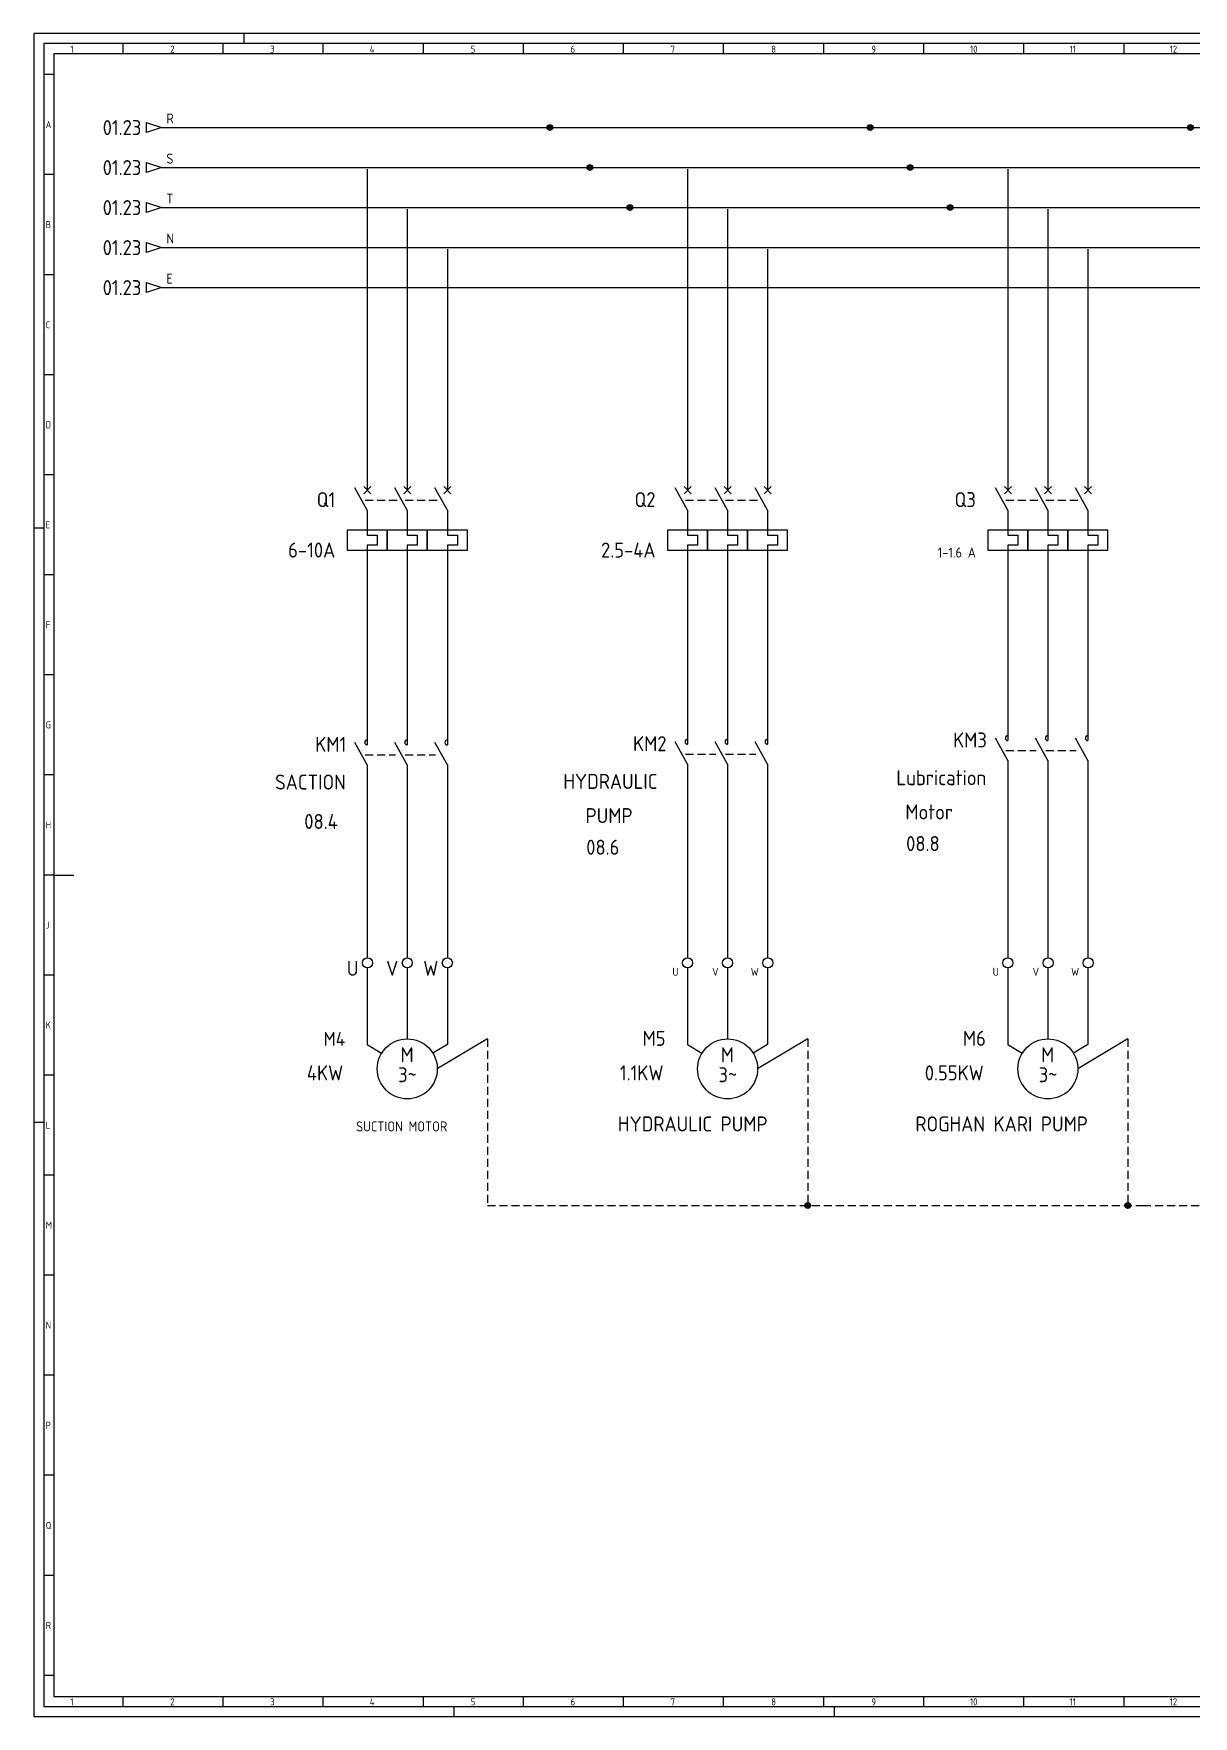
# Model space of a CAD drawing. Header units: millimetres. Extents: x 25 to 1214, y 218 to 1059.
# Drawn here: x 25 to 604, y 218 to 1059 of the extents above; entities that cross this region are included whole.
import ezdxf
from ezdxf.enums import TextEntityAlignment as Align

# ---------------------------------------------------------------- set-up
doc = ezdxf.new("R2010")
doc.units = ezdxf.units.MM
doc.header["$LTSCALE"] = 8
doc.linetypes.add('DASHED', pattern=[0.75, 0.5, -0.25])
for name, color, linetype in [('035', 5, 'Continuous'), ('07', 7, 'Continuous'), ('DESC', 1, 'Continuous'), ('DESCCHILD', 20, 'Continuous'), ('LINK', 9, 'DASHED'), ('MISC', 2, 'Continuous'), ('RED_1.5mm^2', 1, 'Continuous'), ('RED_2.5mm^2', 1, 'Continuous'), ('SYMS', 7, 'Continuous'), ('TAGS', 51, 'Continuous'), ('TERMS', 4, 'Continuous'), ('WIREREF_DEST', 61, 'Continuous'), ('XREF', 7, 'Continuous'), ('XREFCHILD', 134, 'Continuous')]:
    doc.layers.add(name, color=color, linetype=linetype)
doc.styles.add('ISO Proportional', font='isocp.shx')
doc.styles.add('WD_IEC', font='isocp2.shx', dxfattribs={"width": 0.9, "height": 4})

# ---------------------------------------------------------------- blocks, each defined once
blk = doc.blocks.new('IEC_border_a0')
at = {"layer": '035', "color": 0}
for p, q in [((0, 841), (0, 0)), ((1189, 841), (0, 841)), ((44.5, 836), (44.5, 831)), ((94.5, 836), (94.5, 831)), ((105, 841), (105, 836)), ((144.5, 836), (144.5, 831)), ((194.5, 836), (194.5, 831)), ((244.5, 836), (244.5, 831)), ((294.5, 836), (294.5, 831)), ((344.5, 836), (344.5, 831)), ((394.5, 836), (394.5, 831)), ((444.5, 836), (444.5, 831)), ((494.5, 836), (494.5, 831)), ((544.5, 836), (544.5, 831)), ((9.98, 820.54), (5, 820.54)), ((9.98, 770.54), (5, 770.54)), ((9.98, 720.54), (5, 720.54)), ((9.98, 670.54), (5, 670.54)), ((9.98, 620.54), (5, 620.54)), ((0, 594), (5, 594)), ((10, 570.5), (5.02, 570.5)), ((10, 520.5), (5, 520.5)), ((10, 470.5), (5.02, 470.5)), ((10, 420.5), (5.02, 420.5)), ((10, 370.5), (5.02, 370.5)), ((10, 320.5), (5.02, 320.5)), ((0, 297), (5, 297)), ((10.02, 270.46), (5.03, 270.46)), ((10.02, 220.46), (5.03, 220.46)), ((10.02, 170.46), (5.03, 170.46)), ((10.02, 120.46), (5.03, 120.46)), ((10.02, 70.46), (5.03, 70.46)), ((10.03, 20.42), (5.05, 20.42)), ((44.5, 10), (44.5, 5)), ((94.5, 10), (94.5, 5)), ((144.5, 10), (144.5, 5)), ((194.5, 10), (194.5, 5)), ((244.5, 10), (244.5, 5)), ((294.5, 10), (294.5, 5)), ((344.5, 10), (344.5, 5)), ((394.5, 10), (394.5, 5)), ((444.5, 10), (444.5, 5)), ((494.5, 10), (494.5, 5)), ((544.5, 10), (544.5, 5)), ((0, 0), (1189, 0)), ((210, 0), (210, 5)), ((400, 0), (400, 5))]:
    blk.add_line(p, q, dxfattribs=at)
blk.add_lwpolyline([(10, 10), (1179, 10), (1179, 831), (10, 831)], close=True, dxfattribs=at)
at = {"layer": '07', "color": 0}
blk.add_line((10, 420.5), (20, 420.5), dxfattribs=at)
blk.add_lwpolyline([(5, 5), (1184, 5), (1184, 836), (5, 836)], close=True, dxfattribs=at)
at = {"layer": '035', "color": 0, "style": 'ISO Proportional'}
for s, p in [('1', (18.31, 831.5)), ('2', (68.23, 831.5)), ('3', (118.18, 831.5)), ('4', (167.88, 831.5)), ('5', (218.34, 831.5)), ('6', (268.19, 831.5)), ('7', (318.17, 831.5)), ('8', (368.42, 831.5)), ('9', (418.46, 831.5)), ('10', (467.72, 831.5)), ('11', (517.49, 831.5)), ('12', (567.49, 831.5)), ('A', (6, 793.79)), ('B', (6, 743.79)), ('C', (6, 693.79)), ('D', (6, 643.79)), ('E', (6.02, 593.75)), ('F', (6.02, 543.75)), ('G', (6.02, 493.75)), ('H', (6.02, 443.75)), ('J', (6.02, 393.75)), ('K', (6.02, 343.75)), ('L', (6.03, 293.72)), ('M', (6.03, 243.72)), ('N', (6.03, 193.72)), ('P', (6.03, 143.72)), ('Q', (6.03, 93.72)), ('R', (6.05, 43.68)), ('1', (18.31, 5.5)), ('2', (68.23, 5.5)), ('3', (118.18, 5.5)), ('4', (167.88, 5.5)), ('5', (218.34, 5.5)), ('6', (268.19, 5.5)), ('7', (318.17, 5.5)), ('8', (368.42, 5.5)), ('9', (418.46, 5.5)), ('10', (467.72, 5.5)), ('11', (517.49, 5.5)), ('12', (567.49, 5.5))]:
    blk.add_text(s, height=3.5, dxfattribs=at).set_placement(p)
blk = doc.blocks.new('WDDOT')
for radius in [0.72, 0.449, 0.223]:
    blk.add_circle((0, 0), radius)
blk = doc.blocks.new('VCB11TH')
for p, q in [((0, 7.5), (0, 2.5)), ((0, -2.5), (-3.12, 3.12)), ((-0.88, 3.38), (0.88, 1.62)), ((-0.88, 1.62), (0.88, 3.38)), ((0, -2.5), (0, -8.75)), ((0, -8.75), (2.5, -8.75)), ((0, -11.25), (0, -12.5)), ((2.5, -11.25), (0, -11.25)), ((0, -12.5), (0, -17.5)), ((2.5, -8.75), (2.5, -11.25))]:
    blk.add_line(p, q)
blk.add_lwpolyline([(-5, -7.5), (-5, -12.5), (5, -12.5), (5, -7.5)], close=True)
at = {"style": 'WD_IEC'}
for tag, p in [('INST', (-8, 5.25)), ('LOC', (-8, 1.75)), ('TAG1', (-8, -1.75)), ('RATING1', (-8, -6.35)), ('DESC1', (-8, -14.35)), ('DESC2', (-8, -17.85)), ('DESC3', (-8, -21.35))]:
    blk.add_attdef(tag, text='', height=2.5, dxfattribs=at).set_placement(p, align=Align.RIGHT)
blk.add_attdef('TERM01', text='', height=2, rotation=90, dxfattribs=at).set_placement((-1, 7.5), align=Align.RIGHT)
at = {"style": 'WD_IEC', "flags": 1}
for tag, p, height in [('X2TERM01', (0, 7.5), 0.32), ('MFG', (2.75, 6.5), 1.5), ('CAT', (2.75, 4), 1.5), ('X4LINK', (-2, 0), 0.32), ('X1LINK', (-0.5, 0), 0.32), ('COMMON', (-3.75, -8.75), 1), ('ASSYCODE', (1, -14), 1), ('FAMILY', (1, -15.5), 1), ('CATDESC', (1, -17), 1), ('X8TERM02', (0, -17.5), 0.32)]:
    blk.add_attdef(tag, p, '', height=height, dxfattribs=at)
at = {"lineweight": 15, "style": 'WD_IEC'}
blk.add_attdef('XREF', text='', height=2.5, dxfattribs=at).set_placement((-8, -10.35), align=Align.RIGHT)
at = {"style": 'WD_IEC'}
blk.add_attdef('TERM02', (-1, -17.5), '', height=2, rotation=90, dxfattribs=at)
blk = doc.blocks.new('VCB21TH')
for p, q in [((0, 7.5), (0, 2.5)), ((0, -2.5), (-3.12, 3.12)), ((-0.88, 3.38), (0.88, 1.62)), ((-0.88, 1.62), (0.88, 3.38)), ((0, -2.5), (0, -8.75)), ((0, -8.75), (2.5, -8.75)), ((0, -11.25), (0, -12.5)), ((2.5, -11.25), (0, -11.25)), ((0, -12.5), (0, -17.5)), ((2.5, -8.75), (2.5, -11.25))]:
    blk.add_line(p, q)
blk.add_lwpolyline([(-5, -7.5), (-5, -12.5), (5, -12.5), (5, -7.5)], close=True)
at = {"style": 'WD_IEC'}
for tag, p in [('INST', (-8, 5.25)), ('LOC', (-8, 1.75)), ('TAG2', (-8, -1.75)), ('DESC1', (-8, -14.35)), ('DESC2', (-8, -17.85)), ('DESC3', (-8, -21.35))]:
    blk.add_attdef(tag, text='', height=2.5, dxfattribs=at).set_placement(p, align=Align.RIGHT)
blk.add_attdef('TERM01', text='', height=2, rotation=90, dxfattribs=at).set_placement((-1, 7.5), align=Align.RIGHT)
at = {"style": 'WD_IEC', "flags": 1}
for tag, p, height in [('X2TERM01', (0, 7.5), 0.32), ('X4LINK', (-2, 0), 0.32), ('X1LINK', (-0.5, 0), 0.32), ('CONTACT', (-5, -7.5), 1), ('FAMILY', (1, -15.5), 1), ('X8TERM02', (0, -17.5), 0.32)]:
    blk.add_attdef(tag, p, '', height=height, dxfattribs=at)
blk.add_attdef('RATING1', text='', height=2.5, dxfattribs=at).set_placement((-8, -6.35), align=Align.RIGHT)
at = {"lineweight": 15, "style": 'WD_IEC'}
blk.add_attdef('XREF', text='', height=2.5, dxfattribs=at).set_placement((-8, -10.35), align=Align.RIGHT)
at = {"style": 'WD_IEC'}
blk.add_attdef('TERM02', (-1, -17.5), '', height=2, rotation=90, dxfattribs=at)
blk = doc.blocks.new('VMO14')
blk.add_line((20, 7.5), (7.5, 0))
blk.add_circle((0, 0), 7.5)
at = {"style": 'WD_IEC'}
for tag, p in [('INST', (-15.5, 12.75)), ('LOC', (-15.5, 9.25)), ('TAG1', (-15.5, 5.75)), ('DESC2', (-15.5, -2)), ('DESC1', (-15.5, 1.5)), ('DESC3', (-15.5, -5.5)), ('RATING1', (-15.5, -9)), ('RATING2', (-15.5, -12.5)), ('RATING3', (-15.5, -16))]:
    blk.add_attdef(tag, text='', height=2.5, dxfattribs=at).set_placement(p, align=Align.RIGHT)
blk.add_attdef('TERM02', (-0.81, 7.4), '', height=2, rotation=90, dxfattribs=at)
for tag, p in [('TERM04', (19, 10)), ('TERM01', (-7.47, 4.61)), ('TERM03', (9.66, 4.61))]:
    blk.add_attdef(tag, text='', height=2, rotation=90, dxfattribs=at).set_placement(p, align=Align.RIGHT)
at = {"style": 'WD_IEC', "flags": 1}
for tag, p, height in [('MFG', (22.75, 9), 1.5), ('X0TERM01', (-6.4, 3.9), 0.32), ('X2TERM02', (0, 7.5), 0.32), ('X0TERM03', (6.4, 3.9), 0.32), ('X2TERM04', (20, 7.5), 0.32), ('CAT', (22.75, 6.5), 1.5), ('X4LINK', (-7.5, 0), 0.32), ('X1LINK', (7.5, 0), 0.32), ('ASSYCODE', (1, -9), 1), ('FAMILY', (1, -10.5), 1), ('CATDESC', (1, -12), 1)]:
    blk.add_attdef(tag, p, '', height=height, dxfattribs=at)
at = {"style": 'WD_IEC'}
for tag, p in [('M', (-0.06, 1.67)), ('3~', (0.05, -3.33))]:
    blk.add_attdef(tag, text='', height=2.5, dxfattribs=at).set_placement(p, align=Align.CENTER)
at = {"lineweight": 15, "style": 'WD_IEC'}
blk.add_attdef('XREF', text='', height=2.5, dxfattribs=at).set_placement((-15.5, -19.5), align=Align.RIGHT)
blk = doc.blocks.new('VT0002')
blk.add_circle((0, 0), 1.25)
at = {"style": 'WD_IEC'}
for tag, p in [('INST', (-2.25, 6.5)), ('LOC', (-2.25, 3.5)), ('DESC1', (-2.25, -6.25)), ('DESC2', (-2.25, -9.25)), ('DESC3', (-2.25, -12.25))]:
    blk.add_attdef(tag, text='', height=2.5, dxfattribs=at).set_placement(p, align=Align.RIGHT)
at = {"style": 'WD_IEC', "flags": 1}
for tag, p, height in [('ASSYCODE', (2.75, 10.75), 1), ('CATDESC', (2.75, 9.25), 1), ('MFG', (2.75, 7.25), 1.5), ('CAT', (2.75, 4.75), 1.5), ('X4PIN01', (-1.25, 1), 0.25), ('X4TERM01', (-1.25, 0), 0.25), ('X4TERMDESC01', (-1.25, 0.5), 0.4), ('STRIPSEQ', (0, 0), 0.025), ('X2PIN01', (0, 2.25), 0.25), ('X2TERM01', (0, 1.25), 0.25), ('X8PIN01', (0, -0.25), 0.25), ('X2TERMDESC01', (0, 1.75), 0.4), ('X1PIN01', (1.25, 1), 0.25), ('X1TERM01', (1.25, 0), 0.25), ('X1TERMDESC01', (1.25, 0.5), 0.4), ('LINKTERM', (0, -0.04), 0.025), ('X8TERM01', (0, -1.25), 0.25), ('X8TERMDESC01', (0, -0.75), 0.4)]:
    blk.add_attdef(tag, p, '', height=height, dxfattribs=at)
at = {"style": 'WD_IEC', "flags": 8}
for tag, height, p in [('TAGSTRIP', 2.5, (-2.25, 0.5)), ('TERM01', 2, (-2.25, -3.25))]:
    blk.add_attdef(tag, text='', height=height, dxfattribs=at).set_placement(p, align=Align.RIGHT)
blk = doc.blocks.new('HA1D3')
blk.add_lwpolyline([(0, 0), (-3.75, -1.25), (-3.75, 1.25)], close=True)
at = {"style": 'WD_IEC'}
blk.add_attdef('XREF', text='', height=2.5, dxfattribs=at).set_placement((-5, 0), align=Align.MIDDLE_RIGHT)
at = {"style": 'WD_IEC', "flags": 1}
blk.add_attdef('SIGCODE', text='', height=1, dxfattribs=at).set_placement((-2.5, 1.8), align=Align.RIGHT)
at = {"style": 'WD_IEC'}
for tag, p, height, flags in [('X1TERM01', (0, 0), 0.32, 1), ('WIRENO', (1.25, 1), 2.5, 8)]:
    blk.add_attdef(tag, p, '', height=height, dxfattribs=dict(at, flags=flags))
blk.add_attdef('DESC1', text='', height=2.5, dxfattribs=at).set_placement((1.25, -1), align=Align.TOP_LEFT)
blk = doc.blocks.new('VMS21P')
for p, q in [((0, 7.5), (0, 2.5)), ((0, -2.5), (-3.12, 3.12)), ((0, -2.5), (0, -7.5))]:
    blk.add_line(p, q)
blk.add_arc((0, 3.12), 0.625, 90, 270)
at = {"style": 'WD_IEC'}
for tag, p in [('INST', (-5.25, 6.75)), ('LOC', (-5.25, 3.75)), ('TAG2', (-5.25, 0.75)), ('XREF', (-5.25, -3.75)), ('DESC2', (-5.25, -9.75)), ('DESC1', (-5.25, -6.75)), ('DESC3', (-5.25, -12.75))]:
    blk.add_attdef(tag, text='', height=2.5, dxfattribs=at).set_placement(p, align=Align.RIGHT)
blk.add_attdef('TERM01', text='', height=2, rotation=90, dxfattribs=at).set_placement((-1, 7.5), align=Align.RIGHT)
at = {"style": 'WD_IEC', "flags": 1}
for tag, p, height in [('X2TERM01', (0, 7.5), 0.32), ('X4LINK', (-2.91, 0), 0.32), ('X1LINK', (-0.5, 0), 0.32), ('CONTACT', (4, -3.5), 1), ('FAMILY', (4, -5), 1), ('X8TERM02', (0, -7.5), 0.32)]:
    blk.add_attdef(tag, p, '', height=height, dxfattribs=at)
at = {"style": 'WD_IEC'}
blk.add_attdef('TERM02', (-1, -7.5), '', height=2, rotation=90, dxfattribs=at)

msp = doc.modelspace()

# ---------------------------------------------------------------- linework, layer by layer
at = {"layer": 'LINK', "color": 0}
for points in [[(190.65, 825.85), (207.65, 825.85)], [(210.65, 825.85), (227.65, 825.85)], [(350.65, 825.85), (367.65, 825.85)], [(370.65, 825.85), (387.65, 825.85)], [(510.65, 825.85), (527.65, 825.85)], [(530.65, 825.85), (547.65, 825.85)], [(190.65, 698.55), (205.82, 698.55)], [(210.65, 698.55), (225.82, 698.55)], [(350.65, 698.88), (365.82, 698.88)], [(370.65, 698.88), (385.82, 698.88)], [(510.65, 700.72), (525.82, 700.72)], [(530.65, 700.72), (545.82, 700.72)]]:
    msp.add_lwpolyline(points, dxfattribs=at)
at = {"layer": 'RED_1.5mm^2', "color": 0}
msp.add_line((88.8, 932.07), (1143.34, 932.07), dxfattribs=at)
at = {"layer": 'RED_2.5mm^2', "color": 0}
for p, q in [((88.8, 1012.07), (1143.34, 1012.07)), ((88.8, 992.07), (1143.34, 992.07)), ((191.65, 991.33), (191.65, 840.85)), ((351.65, 991.33), (351.65, 840.85)), ((511.65, 991.33), (511.65, 840.85)), ((88.8, 972.07), (1143.34, 972.07)), ((211.65, 971.33), (211.65, 840.85)), ((371.65, 971.33), (371.65, 840.85)), ((531.65, 971.33), (531.65, 840.85)), ((88.8, 952.07), (1143.34, 952.07)), ((231.65, 951.33), (231.65, 840.85)), ((391.65, 951.33), (391.65, 840.85)), ((551.65, 951.33), (551.65, 840.85)), ((191.65, 790.85), (191.65, 713.55)), ((211.65, 790.85), (211.65, 713.55)), ((231.65, 790.85), (231.65, 713.55)), ((351.65, 790.85), (351.65, 713.88)), ((371.65, 790.85), (371.65, 713.88)), ((391.65, 790.85), (391.65, 713.88)), ((511.65, 790.85), (511.65, 715.72)), ((531.65, 790.85), (531.65, 715.72)), ((551.65, 790.85), (551.65, 715.72)), ((191.65, 683.55), (191.65, 597.11)), ((211.65, 683.55), (211.65, 597.11)), ((231.65, 683.55), (231.65, 597.11)), ((351.65, 683.88), (351.65, 597.11)), ((371.65, 683.88), (371.65, 597.11)), ((391.65, 683.88), (391.65, 597.11)), ((511.65, 685.72), (511.65, 597.11)), ((531.65, 685.72), (531.65, 597.11)), ((551.65, 685.72), (551.65, 597.11)), ((191.65, 592.11), (191.65, 553.79)), ((211.65, 592.11), (211.65, 556.6)), ((231.65, 592.11), (231.65, 553.79)), ((351.65, 592.11), (351.65, 553.79)), ((371.65, 592.11), (371.65, 556.6)), ((391.65, 592.11), (391.65, 553.79)), ((511.65, 592.11), (511.65, 553.79)), ((531.65, 592.11), (531.65, 556.6)), ((551.65, 592.11), (551.65, 553.79)), ((191.65, 553.79), (198.84, 549.41)), ((231.65, 553.79), (224.45, 549.41)), ((351.65, 553.79), (358.84, 549.41)), ((391.65, 553.79), (384.45, 549.41)), ((511.65, 553.79), (518.84, 549.41)), ((551.65, 553.79), (544.45, 549.41))]:
    msp.add_line(p, q, dxfattribs=at)
at = {"layer": 'RED_2.5mm^2', "color": 0, "linetype": 'DASHED'}
for p, q in [((251.65, 556.6), (251.65, 473.27)), ((411.65, 556.6), (411.65, 473.27)), ((571.65, 556.6), (571.65, 473.27)), ((251.65, 473.27), (579.15, 473.27)), ((579.15, 473.27), (1084.25, 473.27))]:
    msp.add_line(p, q, dxfattribs=at)

# ---------------------------------------------------------------- block references
msp.add_blockref('IEC_border_a0', (25.01, 218))
at = {"layer": 'SYMS', "color": 0}
ref = msp.add_blockref('HA1D3', (88.8, 1012.07), dxfattribs=dict(at, xscale=2, yscale=2, zscale=2))
ref.add_attrib('XREF', '01.23', dxfattribs={"layer": 'XREF', "height": 7.5, "style": 'WD_IEC'}).set_placement((78.8, 1012.07), align=Align.MIDDLE_RIGHT)
ref.add_attrib('WIRENO', 'R', (91.3, 1014.07), dxfattribs={"layer": 'WIREREF_DEST', "height": 5, "style": 'WD_IEC', "flags": 8})
at = {"layer": 'SYMS', "color": 0, "xscale": 2, "yscale": 2, "zscale": 2}
for name, p in [('WDDOT', (282.84, 1012.07)), ('WDDOT', (442.84, 1012.07)), ('WDDOT', (602.84, 1012.07)), ('WDDOT', (302.84, 992.07)), ('WDDOT', (462.84, 992.07)), ('WDDOT', (322.84, 972.07)), ('WDDOT', (482.84, 972.07)), ('VCB21TH', (211.65, 825.85)), ('VCB21TH', (231.65, 825.85)), ('VCB21TH', (371.65, 825.85)), ('VCB21TH', (391.65, 825.85)), ('VCB21TH', (531.65, 825.85)), ('VCB21TH', (551.65, 825.85)), ('VMS21P', (531.65, 700.72)), ('VMS21P', (551.65, 700.72)), ('VMS21P', (211.65, 698.55)), ('VMS21P', (231.65, 698.55)), ('VMS21P', (371.65, 698.88)), ('VMS21P', (391.65, 698.88))]:
    msp.add_blockref(name, p, dxfattribs=at)
at = {"layer": 'SYMS', "color": 0}
ref = msp.add_blockref('HA1D3', (88.8, 992.07), dxfattribs=dict(at, xscale=2, yscale=2, zscale=2))
ref.add_attrib('XREF', '01.23', dxfattribs={"layer": 'XREF', "height": 7.5, "style": 'WD_IEC'}).set_placement((78.8, 992.07), align=Align.MIDDLE_RIGHT)
ref.add_attrib('WIRENO', 'S', (91.3, 994.07), dxfattribs={"layer": 'WIREREF_DEST', "height": 5, "style": 'WD_IEC', "flags": 8})
ref = msp.add_blockref('HA1D3', (88.8, 972.07), dxfattribs=dict(at, xscale=2, yscale=2, zscale=2))
ref.add_attrib('XREF', '01.23', dxfattribs={"layer": 'XREF', "height": 7.5, "style": 'WD_IEC'}).set_placement((78.8, 972.07), align=Align.MIDDLE_RIGHT)
ref.add_attrib('WIRENO', 'T', (91.3, 974.07), dxfattribs={"layer": 'WIREREF_DEST', "height": 5, "style": 'WD_IEC', "flags": 8})
ref = msp.add_blockref('HA1D3', (88.8, 952.07), dxfattribs=dict(at, xscale=2, yscale=2, zscale=2))
ref.add_attrib('XREF', '01.23', dxfattribs={"layer": 'XREF', "height": 7.5, "style": 'WD_IEC'}).set_placement((78.8, 952.07), align=Align.MIDDLE_RIGHT)
ref.add_attrib('WIRENO', 'N', (91.3, 954.07), dxfattribs={"layer": 'WIREREF_DEST', "height": 5, "style": 'WD_IEC', "flags": 8})
ref = msp.add_blockref('HA1D3', (88.8, 932.07), dxfattribs=dict(at, xscale=2, yscale=2, zscale=2))
ref.add_attrib('XREF', '01.23', dxfattribs={"layer": 'XREF', "height": 7.5, "style": 'WD_IEC'}).set_placement((78.8, 932.07), align=Align.MIDDLE_RIGHT)
ref.add_attrib('WIRENO', 'E', (91.3, 934.07), dxfattribs={"layer": 'WIREREF_DEST', "height": 5, "style": 'WD_IEC', "flags": 8})
ref = msp.add_blockref('VCB11TH', (191.65, 825.85), dxfattribs=dict(at, xscale=2, yscale=2, zscale=2))
ref.add_attrib('DESC1', '6-10A', dxfattribs={"layer": 'DESC', "height": 7.5, "style": 'WD_IEC'}).set_placement((175.65, 797.15), align=Align.RIGHT)
ref.add_attrib('TAG1', 'Q1', dxfattribs={"layer": 'TAGS', "height": 7.5, "style": 'WD_IEC'}).set_placement((175.65, 822.35), align=Align.RIGHT)
ref = msp.add_blockref('VCB11TH', (351.65, 825.85), dxfattribs=dict(at, xscale=2, yscale=2, zscale=2))
ref.add_attrib('DESC1', '2.5-4A', dxfattribs={"layer": 'DESC', "height": 7.5, "style": 'WD_IEC'}).set_placement((335.65, 797.15), align=Align.RIGHT)
ref.add_attrib('TAG1', 'Q2', dxfattribs={"layer": 'TAGS', "height": 7.5, "style": 'WD_IEC'}).set_placement((335.65, 822.35), align=Align.RIGHT)
ref = msp.add_blockref('VCB11TH', (511.65, 825.85), dxfattribs=dict(at, xscale=2, yscale=2, zscale=2))
ref.add_attrib('DESC1', '1-1.6 A', dxfattribs={"layer": 'DESC', "height": 5, "style": 'WD_IEC'}).set_placement((495.65, 797.15), align=Align.RIGHT)
ref.add_attrib('TAG1', 'Q3', dxfattribs={"layer": 'TAGS', "height": 7.5, "style": 'WD_IEC'}).set_placement((495.65, 822.35), align=Align.RIGHT)
ref = msp.add_blockref('VMS21P', (511.65, 700.72), dxfattribs=dict(at, xscale=2, yscale=2, zscale=2))
ref.add_attrib('XREF', '08.8', dxfattribs={"layer": 'XREFCHILD', "height": 7.5, "style": 'WD_IEC'}).set_placement((477.6, 650.47), align=Align.RIGHT)
ref.add_attrib('DESC2', 'Motor', dxfattribs={"layer": 'DESCCHILD', "height": 7.5, "style": 'WD_IEC'}).set_placement((484.19, 666.27), align=Align.RIGHT)
ref.add_attrib('DESC1', 'Lubrication', dxfattribs={"layer": 'DESCCHILD', "height": 7.5, "style": 'WD_IEC'}).set_placement((500.88, 683.38), align=Align.RIGHT)
ref.add_attrib('TAG2', 'KM3', dxfattribs={"layer": 'TAGS', "height": 7.5, "style": 'WD_IEC'}).set_placement((501.15, 702.22), align=Align.RIGHT)
ref = msp.add_blockref('VMS21P', (191.65, 698.55), dxfattribs=dict(at, xscale=2, yscale=2, zscale=2))
ref.add_attrib('XREF', '08.4', dxfattribs={"layer": 'XREFCHILD', "height": 7.5, "style": 'WD_IEC'}).set_placement((176.94, 661.49), align=Align.RIGHT)
ref.add_attrib('DESC1', 'SACTION', dxfattribs={"layer": 'DESCCHILD', "height": 7.5, "style": 'WD_IEC'}).set_placement((180.88, 681.2), align=Align.RIGHT)
ref.add_attrib('TAG2', 'KM1', dxfattribs={"layer": 'TAGS', "height": 7.5, "style": 'WD_IEC'}).set_placement((181.15, 700.05), align=Align.RIGHT)
ref = msp.add_blockref('VMS21P', (351.65, 698.88), dxfattribs=dict(at, xscale=2, yscale=2, zscale=2))
ref.add_attrib('XREF', '08.6', dxfattribs={"layer": 'XREFCHILD', "height": 7.5, "style": 'WD_IEC'}).set_placement((317.6, 648.63), align=Align.RIGHT)
ref.add_attrib('DESC2', 'PUMP', dxfattribs={"layer": 'DESCCHILD', "height": 7.5, "style": 'WD_IEC'}).set_placement((324.19, 664.42), align=Align.RIGHT)
ref.add_attrib('DESC1', 'HYDRAULIC ', dxfattribs={"layer": 'DESCCHILD', "height": 7.5, "style": 'WD_IEC'}).set_placement((340.88, 681.53), align=Align.RIGHT)
ref.add_attrib('TAG2', 'KM2', dxfattribs={"layer": 'TAGS', "height": 7.5, "style": 'WD_IEC'}).set_placement((341.15, 700.38), align=Align.RIGHT)
ref = msp.add_blockref('VT0002', (191.77, 594.61), dxfattribs=dict(at, xscale=2, yscale=2, zscale=2))
ref.add_attrib('TERM01', 'U', dxfattribs={"layer": 'TERMS', "height": 7.5, "style": 'WD_IEC', "flags": 8}).set_placement((187.27, 588.11), align=Align.RIGHT)
ref = msp.add_blockref('VT0002', (211.65, 594.61), dxfattribs=dict(at, xscale=2, yscale=2, zscale=2))
ref.add_attrib('TERM01', 'V', dxfattribs={"layer": 'TERMS', "height": 7.5, "style": 'WD_IEC', "flags": 8}).set_placement((207.15, 588.11), align=Align.RIGHT)
ref = msp.add_blockref('VT0002', (231.65, 594.61), dxfattribs=dict(at, xscale=2, yscale=2, zscale=2))
ref.add_attrib('TERM01', 'W', dxfattribs={"layer": 'TERMS', "height": 7.5, "style": 'WD_IEC', "flags": 8}).set_placement((227.15, 588.11), align=Align.RIGHT)
ref = msp.add_blockref('VT0002', (351.65, 594.61), dxfattribs=dict(at, xscale=2, yscale=2, zscale=2))
ref.add_attrib('TERM01', 'U', dxfattribs={"layer": 'TERMS', "height": 4, "style": 'WD_IEC', "flags": 8}).set_placement((347.15, 588.11), align=Align.RIGHT)
ref = msp.add_blockref('VT0002', (371.65, 594.61), dxfattribs=dict(at, xscale=2, yscale=2, zscale=2))
ref.add_attrib('TERM01', 'V', dxfattribs={"layer": 'TERMS', "height": 4, "style": 'WD_IEC', "flags": 8}).set_placement((367.15, 588.11), align=Align.RIGHT)
ref = msp.add_blockref('VT0002', (391.73, 594.61), dxfattribs=dict(at, xscale=2, yscale=2, zscale=2))
ref.add_attrib('TERM01', 'W', dxfattribs={"layer": 'TERMS', "height": 4, "style": 'WD_IEC', "flags": 8}).set_placement((387.23, 588.11), align=Align.RIGHT)
ref = msp.add_blockref('VT0002', (511.65, 594.61), dxfattribs=dict(at, xscale=2, yscale=2, zscale=2))
ref.add_attrib('TERM01', 'U', dxfattribs={"layer": 'TERMS', "height": 4, "style": 'WD_IEC', "flags": 8}).set_placement((507.15, 588.11), align=Align.RIGHT)
ref = msp.add_blockref('VT0002', (531.74, 594.61), dxfattribs=dict(at, xscale=2, yscale=2, zscale=2))
ref.add_attrib('TERM01', 'V', dxfattribs={"layer": 'TERMS', "height": 4, "style": 'WD_IEC', "flags": 8}).set_placement((527.24, 588.11), align=Align.RIGHT)
ref = msp.add_blockref('VT0002', (551.75, 594.61), dxfattribs=dict(at, xscale=2, yscale=2, zscale=2))
ref.add_attrib('TERM01', 'W', dxfattribs={"layer": 'TERMS', "height": 4, "style": 'WD_IEC', "flags": 8}).set_placement((547.25, 588.11), align=Align.RIGHT)
ref = msp.add_blockref('VMO14', (211.65, 541.6), dxfattribs=dict(at, xscale=2, yscale=2, zscale=2))
ref.add_attrib('M', 'M', dxfattribs={"layer": 'MISC', "height": 7.5, "style": 'WD_IEC'}).set_placement((211.53, 544.93), align=Align.CENTER)
ref.add_attrib('3~', '3~', dxfattribs={"layer": 'MISC', "height": 7.5, "style": 'WD_IEC'}).set_placement((211.74, 534.93), align=Align.CENTER)
ref.add_attrib('DESC2', 'SUCTION MOTOR', dxfattribs={"layer": 'DESC', "height": 5, "style": 'WD_IEC'}).set_placement((231.63, 510.34), align=Align.RIGHT)
ref.add_attrib('DESC1', '4KW', dxfattribs={"layer": 'DESC', "height": 7.5, "style": 'WD_IEC'}).set_placement((179.62, 535.85), align=Align.RIGHT)
ref.add_attrib('TAG1', 'M4', dxfattribs={"layer": 'TAGS', "height": 7, "style": 'WD_IEC'}).set_placement((180.65, 553.1), align=Align.RIGHT)
ref = msp.add_blockref('VMO14', (371.65, 541.6), dxfattribs=dict(at, xscale=2, yscale=2, zscale=2))
ref.add_attrib('M', 'M', dxfattribs={"layer": 'MISC', "height": 7.5, "style": 'WD_IEC'}).set_placement((371.53, 544.93), align=Align.CENTER)
ref.add_attrib('3~', '3~', dxfattribs={"layer": 'MISC', "height": 7.5, "style": 'WD_IEC'}).set_placement((371.74, 534.93), align=Align.CENTER)
ref.add_attrib('DESC2', 'HYDRAULIC PUMP', dxfattribs={"layer": 'DESC', "height": 7.5, "style": 'WD_IEC'}).set_placement((391.63, 510.34), align=Align.RIGHT)
ref.add_attrib('DESC1', '1.1KW', dxfattribs={"layer": 'DESC', "height": 7.5, "style": 'WD_IEC'}).set_placement((339.62, 535.85), align=Align.RIGHT)
ref.add_attrib('TAG1', 'M5', dxfattribs={"layer": 'TAGS', "height": 7.5, "style": 'WD_IEC'}).set_placement((340.65, 553.1), align=Align.RIGHT)
ref = msp.add_blockref('VMO14', (531.65, 541.6), dxfattribs=dict(at, xscale=2, yscale=2, zscale=2))
ref.add_attrib('M', 'M', dxfattribs={"layer": 'MISC', "height": 7.5, "style": 'WD_IEC'}).set_placement((531.53, 544.93), align=Align.CENTER)
ref.add_attrib('3~', '3~', dxfattribs={"layer": 'MISC', "height": 7.5, "style": 'WD_IEC'}).set_placement((531.74, 534.93), align=Align.CENTER)
ref.add_attrib('DESC2', 'ROGHAN KARI PUMP', dxfattribs={"layer": 'DESC', "height": 7.5, "style": 'WD_IEC'}).set_placement((551.63, 510.34), align=Align.RIGHT)
ref.add_attrib('DESC1', '0.55KW', dxfattribs={"layer": 'DESC', "height": 7.5, "style": 'WD_IEC'}).set_placement((499.62, 535.85), align=Align.RIGHT)
ref.add_attrib('TAG1', 'M6', dxfattribs={"layer": 'TAGS', "height": 7.5, "style": 'WD_IEC'}).set_placement((500.65, 553.1), align=Align.RIGHT)
at = {"layer": 'SYMS', "color": 0, "linetype": 'DASHED', "xscale": 2, "yscale": 2, "zscale": 2}
for p in [(411.65, 473.27), (571.65, 473.27)]:
    msp.add_blockref('WDDOT', p, dxfattribs=at)

doc.saveas('drawing.dxf')
